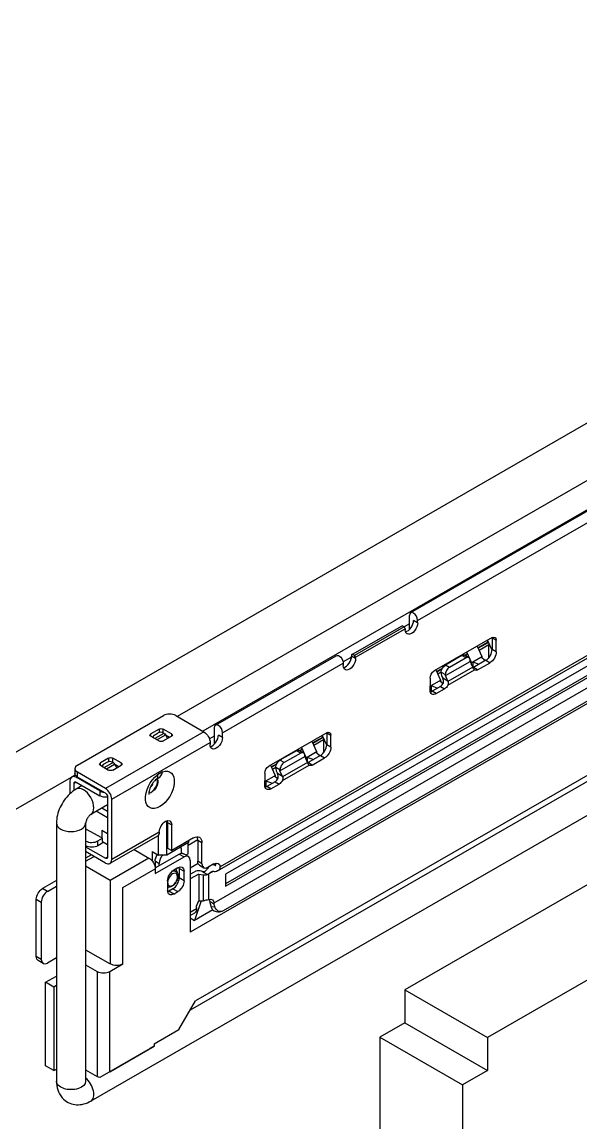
# Model space of a CAD drawing. Header units: millimetres. Extents: x 33 to 453, y 25 to 322.
# Drawn here: x 386.39 to 395.95, y 162.11 to 180.95 of the extents above; entities that cross this region are included whole.
import ezdxf

# ---------------------------------------------------------------- set-up
doc = ezdxf.new("R2010")
doc.units = ezdxf.units.MM
doc.layers.add('可见', color=7, linetype='Continuous')

msp = doc.modelspace()

# ---------------------------------------------------------------- linework, layer by layer
at = {"layer": '可见', "extrusion": (-1e-16, -0.817547, -0.575862)}
for p, q in [((407.982, 180.948), (363.01, 155.051)), ((403.285, 177.266), (389.047, 169.067)), ((402.933, 176.558), (389.485, 168.814)), ((400.253, 174.991), (393.04, 170.837)), ((393.161, 170.71), (400.374, 174.863)), ((389.739, 166.424), (403.742, 174.488)), ((403.754, 174.539), (389.781, 166.493)), ((403.45, 174.184), (389.873, 166.366)), ((404.051, 173.884), (389.272, 165.374)), ((403.648, 173.918), (389.675, 165.871)), ((403.414, 174), (389.873, 166.202)), ((389.873, 166.161), (403.45, 173.98)), ((403.593, 173.663), (389.832, 165.739)), ((405.317, 172.705), (387.569, 162.484)), ((403.962, 172.607), (389.36, 164.198)), ((404.053, 172.554), (389.269, 164.04)), ((393.02, 170.553), (393.02, 170.791)), ((393.161, 170.669), (393.09, 170.71)), ((393.161, 170.669), (393.161, 170.71)), ((392.047, 170.13), (392.896, 170.618)), ((392.931, 170.598), (392.083, 170.109)), ((392.1, 170.079), (392.949, 170.567)), ((392.931, 170.598), (392.896, 170.618)), ((393.02, 170.653), (392.928, 170.6)), ((392.931, 170.598), (392.949, 170.567)), ((392.949, 170.567), (392.949, 170.547)), ((394.434, 170.415), (393.444, 169.845)), ((394.193, 170.242), (394.365, 170.341)), ((394.371, 170.332), (394.198, 170.233)), ((394.434, 170.203), (394.358, 170.371)), ((394.365, 170.341), (394.371, 170.332)), ((394.434, 170.415), (394.434, 170.21)), ((394.434, 170.415), (394.505, 170.374)), ((394.505, 170.17), (394.505, 170.374)), ((392.047, 170.13), (392.03, 170.119)), ((392.03, 170.119), (392.03, 170.099)), ((392.083, 170.109), (392.047, 170.13)), ((393.967, 170.114), (394.038, 170.073)), ((393.969, 170.113), (394.012, 170.138)), ((394.017, 170.129), (393.979, 170.107)), ((394.084, 169.991), (394.004, 170.168)), ((394.012, 170.138), (394.017, 170.129)), ((394.181, 170.27), (394.261, 170.093)), ((394.212, 170.2), (394.381, 170.297)), ((394.381, 170.074), (394.381, 170.297)), ((394.505, 170.17), (394.434, 170.21)), ((389.703, 168.915), (391.768, 170.104)), ((389.824, 168.788), (391.888, 169.977)), ((392.029, 170.082), (391.886, 170)), ((391.888, 169.977), (391.888, 169.936)), ((392.1, 170.058), (392.03, 170.099)), ((392.1, 170.079), (392.083, 170.109)), ((392.1, 170.058), (392.1, 170.079)), ((393.917, 170.109), (393.635, 169.946)), ((393.635, 169.764), (394.059, 170.008)), ((393.705, 169.906), (393.635, 169.946)), ((393.654, 169.957), (393.651, 169.964)), ((393.988, 170.068), (393.705, 169.906)), ((393.828, 170.066), (393.831, 170.059)), ((393.988, 170.068), (393.917, 170.109)), ((394.015, 170.087), (394.027, 170.094)), ((394.027, 170.08), (394.027, 170.094)), ((394.059, 170.008), (394.059, 170.027)), ((394.059, 170.008), (394.1, 169.914)), ((394.084, 169.991), (394.102, 170.001)), ((394.084, 169.951), (394.084, 169.991)), ((394.102, 170.001), (394.243, 170.082)), ((394.102, 170.001), (394.102, 169.911)), ((394.102, 170.001), (394.208, 169.958)), ((394.328, 170.027), (394.116, 169.905)), ((394.186, 169.864), (394.399, 169.986)), ((394.243, 170.082), (394.261, 170.093)), ((394.318, 170.021), (394.243, 170.082)), ((394.261, 170.093), (394.261, 170.068)), ((394.328, 170.027), (394.399, 169.986)), ((393.474, 169.862), (393.554, 169.685)), ((393.486, 169.835), (393.583, 169.891)), ((393.575, 169.874), (393.491, 169.826)), ((393.505, 169.793), (393.564, 169.827)), ((393.564, 169.824), (393.635, 169.783)), ((393.564, 169.824), (393.564, 169.804)), ((393.576, 169.751), (393.591, 169.719)), ((393.635, 169.764), (393.635, 169.783)), ((393.676, 169.669), (393.635, 169.764)), ((393.676, 169.6), (394.131, 169.863)), ((394.104, 169.907), (393.679, 169.662)), ((394.186, 169.864), (394.116, 169.905)), ((393.373, 169.723), (393.373, 169.518)), ((393.377, 169.584), (393.373, 169.591)), ((393.377, 169.584), (393.394, 169.594)), ((393.377, 169.489), (393.377, 169.584)), ((393.394, 169.594), (393.536, 169.675)), ((393.394, 169.594), (393.394, 169.49)), ((393.394, 169.594), (393.501, 169.551)), ((393.55, 169.579), (393.409, 169.497)), ((393.536, 169.675), (393.554, 169.685)), ((393.596, 169.625), (393.536, 169.675)), ((393.55, 169.579), (393.621, 169.538)), ((393.554, 169.685), (393.554, 169.661)), ((393.676, 169.669), (393.591, 169.719)), ((393.479, 169.457), (393.409, 169.497)), ((393.479, 169.457), (393.621, 169.538)), ((387.342, 168.233), (388.812, 169.08)), ((389.025, 169.08), (389.505, 168.803)), ((389.505, 168.803), (387.822, 167.834)), ((388.738, 168.85), (388.597, 168.768)), ((388.738, 168.85), (388.738, 168.79)), ((388.95, 168.768), (388.809, 168.85)), ((388.809, 168.784), (388.809, 168.85)), ((389.682, 168.869), (389.682, 168.591)), ((387.929, 167.65), (389.611, 168.619)), ((388.597, 168.728), (388.597, 168.768)), ((388.597, 168.728), (388.738, 168.646)), ((388.636, 168.709), (388.632, 168.707)), ((388.636, 168.719), (388.636, 168.705)), ((388.653, 168.744), (388.724, 168.784)), ((388.821, 168.777), (388.665, 168.688)), ((388.7, 168.668), (388.845, 168.752)), ((388.809, 168.784), (388.821, 168.777)), ((388.809, 168.646), (388.95, 168.728)), ((388.845, 168.752), (388.883, 168.689)), ((388.915, 168.707), (388.85, 168.744)), ((388.95, 168.768), (388.95, 168.728)), ((389.682, 168.731), (389.599, 168.683)), ((389.611, 168.619), (389.611, 168.584)), ((389.824, 168.706), (389.753, 168.747)), ((389.824, 168.706), (389.824, 168.788)), ((391.605, 168.786), (390.616, 168.216)), ((391.353, 168.641), (391.432, 168.464)), ((391.365, 168.613), (391.537, 168.712)), ((391.542, 168.703), (391.369, 168.604)), ((391.384, 168.572), (391.552, 168.669)), ((391.605, 168.574), (391.53, 168.743)), ((391.537, 168.712), (391.542, 168.703)), ((391.552, 168.669), (391.552, 168.445)), ((391.605, 168.786), (391.605, 168.582)), ((391.605, 168.786), (391.676, 168.745)), ((391.676, 168.541), (391.676, 168.745)), ((391.089, 168.48), (390.806, 168.317)), ((391.16, 168.44), (390.877, 168.277)), ((390.999, 168.437), (391.002, 168.43)), ((391.16, 168.44), (391.089, 168.48)), ((391.139, 168.485), (391.21, 168.445)), ((391.141, 168.484), (391.183, 168.509)), ((391.189, 168.5), (391.151, 168.478)), ((391.255, 168.362), (391.176, 168.539)), ((391.183, 168.509), (391.189, 168.5)), ((391.187, 168.458), (391.199, 168.465)), ((391.199, 168.465), (391.199, 168.451)), ((391.273, 168.372), (391.415, 168.454)), ((391.415, 168.454), (391.432, 168.464)), ((391.489, 168.392), (391.415, 168.454)), ((391.432, 168.464), (391.432, 168.439)), ((391.676, 168.541), (391.605, 168.582)), ((387.875, 168.353), (387.734, 168.271)), ((387.734, 168.231), (387.734, 168.271)), ((387.734, 168.231), (387.875, 168.149)), ((387.854, 168.284), (387.784, 168.243)), ((387.951, 168.277), (387.803, 168.191)), ((387.837, 168.171), (387.976, 168.251)), ((387.875, 168.353), (387.875, 168.291)), ((387.951, 168.277), (387.939, 168.284)), ((388.088, 168.271), (387.946, 168.353)), ((387.946, 168.279), (387.946, 168.353)), ((387.946, 168.149), (388.088, 168.231)), ((387.972, 168.256), (388.052, 168.21)), ((387.976, 168.251), (388.013, 168.188)), ((388.088, 168.271), (388.088, 168.231)), ((390.646, 168.234), (390.725, 168.057)), ((390.658, 168.206), (390.755, 168.262)), ((390.747, 168.245), (390.662, 168.197)), ((390.806, 168.135), (391.23, 168.379)), ((390.877, 168.277), (390.806, 168.317)), ((390.825, 168.329), (390.822, 168.335)), ((390.847, 167.971), (391.303, 168.234)), ((391.275, 168.278), (390.851, 168.033)), ((391.23, 168.379), (391.23, 168.399)), ((391.23, 168.379), (391.272, 168.285)), ((391.255, 168.362), (391.273, 168.372)), ((391.255, 168.322), (391.255, 168.362)), ((391.273, 168.372), (391.273, 168.282)), ((391.273, 168.372), (391.38, 168.329)), ((391.499, 168.398), (391.287, 168.276)), ((391.358, 168.235), (391.287, 168.276)), ((391.358, 168.235), (391.57, 168.357)), ((391.499, 168.398), (391.57, 168.357)), ((387.246, 168.032), (387.304, 168.066)), ((387.298, 168.172), (387.298, 168.09)), ((387.822, 167.834), (387.342, 168.111)), ((387.342, 168.029), (387.342, 168.111)), ((387.766, 168.212), (387.766, 168.218)), ((388.794, 168.116), (388.711, 168.068)), ((390.545, 168.094), (390.545, 167.889)), ((390.566, 167.965), (390.707, 168.046)), ((390.677, 168.164), (390.736, 168.198)), ((390.707, 168.046), (390.725, 168.057)), ((390.768, 167.997), (390.707, 168.046)), ((390.725, 168.057), (390.725, 168.032)), ((390.806, 168.154), (390.736, 168.195)), ((390.736, 168.195), (390.736, 168.176)), ((390.748, 168.123), (390.762, 168.09)), ((390.848, 168.041), (390.762, 168.09)), ((390.806, 168.135), (390.806, 168.154)), ((390.848, 168.041), (390.806, 168.135)), ((387.234, 168.023), (363.859, 154.562)), ((387.214, 167.963), (387.214, 167.745)), ((387.285, 167.922), (387.321, 167.943)), ((387.285, 167.801), (387.285, 167.922)), ((387.424, 167.883), (387.319, 167.823)), ((387.32, 168.025), (387.335, 168.033)), ((387.727, 167.791), (387.32, 168.025)), ((387.32, 167.943), (387.727, 167.709)), ((387.822, 167.752), (387.342, 168.029)), ((390.548, 167.955), (390.545, 167.963)), ((390.548, 167.955), (390.566, 167.965)), ((390.548, 167.86), (390.548, 167.955)), ((390.566, 167.965), (390.566, 167.862)), ((390.566, 167.965), (390.673, 167.922)), ((390.722, 167.95), (390.58, 167.869)), ((390.651, 167.828), (390.58, 167.869)), ((390.651, 167.828), (390.792, 167.909)), ((390.722, 167.95), (390.792, 167.909)), ((387.727, 167.791), (387.727, 167.709)), ((387.858, 167.691), (387.858, 166.661)), ((387.858, 167.556), (387.569, 167.39)), ((387.761, 167.5), (387.858, 167.445)), ((387.929, 166.62), (387.929, 167.65)), ((387.858, 167.33), (387.662, 167.443)), ((398.249, 167.443), (392.944, 164.388)), ((386.982, 167.239), (386.982, 162.824)), ((387.482, 167.239), (387.482, 162.824)), ((387.482, 167.12), (387.498, 167.13)), ((387.758, 166.99), (387.498, 167.13)), ((387.758, 167.113), (387.758, 166.99)), ((387.858, 167.059), (387.758, 167.113)), ((387.858, 167.056), (387.758, 167.113)), ((388.869, 166.694), (388.869, 167.282)), ((388.883, 167.251), (388.883, 166.814)), ((388.883, 167.251), (388.954, 167.21)), ((388.954, 166.773), (388.954, 167.21)), ((387.692, 166.936), (387.772, 166.982)), ((387.692, 166.854), (387.692, 166.936)), ((387.794, 166.913), (387.692, 166.854)), ((387.772, 166.982), (387.758, 166.99)), ((387.772, 166.925), (387.772, 166.982)), ((387.772, 166.925), (387.858, 166.876)), ((388.71, 167.019), (387.897, 166.551)), ((388.742, 167.088), (387.929, 166.62)), ((388.728, 166.694), (388.728, 167.035)), ((389.244, 166.91), (388.869, 166.694)), ((389.329, 166.989), (388.954, 166.773)), ((389.237, 166.865), (389.399, 166.958)), ((389.244, 166.94), (389.244, 166.91)), ((389.399, 166.947), (389.399, 166.588)), ((389.399, 166.947), (389.47, 166.907)), ((387.482, 166.836), (387.822, 166.64)), ((387.822, 166.558), (387.482, 166.754)), ((388.31, 166.789), (388.565, 166.642)), ((388.621, 166.755), (388.621, 166.591)), ((388.621, 166.755), (388.728, 166.694)), ((388.883, 166.814), (388.954, 166.773)), ((389.116, 166.809), (389.116, 166.724)), ((389.237, 166.718), (389.237, 166.906)), ((389.47, 166.547), (389.47, 166.907)), ((387.582, 166.697), (387.482, 166.639)), ((387.482, 166.589), (387.626, 166.671)), ((387.858, 166.66), (387.822, 166.64)), ((388.565, 166.642), (387.904, 166.261)), ((388.67, 166.474), (389.081, 166.711)), ((388.671, 166.377), (389.166, 166.662)), ((388.671, 166.593), (388.671, 166.474)), ((388.671, 166.593), (388.742, 166.552)), ((388.869, 166.694), (388.728, 166.694)), ((388.742, 166.515), (388.742, 166.552)), ((389.081, 166.711), (389.166, 166.662)), ((389.241, 166.669), (389.156, 166.718)), ((389.237, 166.718), (389.196, 166.695)), ((389.201, 166.692), (389.201, 166.698)), ((389.272, 166.6), (389.272, 165.374)), ((389.406, 166.549), (389.272, 166.472)), ((389.47, 166.547), (389.399, 166.588)), ((389.675, 166.542), (389.576, 166.485)), ((389.69, 166.52), (389.71, 166.532)), ((399.664, 166.629), (394.358, 163.573)), ((387.904, 166.261), (387.482, 166.504)), ((388.116, 166.139), (388.671, 166.458)), ((388.671, 166.458), (388.671, 166.377)), ((389.06, 166.478), (388.989, 166.437)), ((389.015, 166.42), (389.022, 166.416)), ((389.081, 166.465), (389.081, 166.302)), ((389.081, 166.465), (389.166, 166.416)), ((389.166, 166.253), (389.166, 166.416)), ((389.272, 166.366), (389.345, 166.408)), ((389.416, 166.368), (389.272, 166.285)), ((389.416, 166.368), (389.494, 166.356)), ((389.416, 166.368), (389.416, 165.905)), ((389.431, 166.519), (389.501, 166.478)), ((389.462, 166.42), (389.441, 166.423)), ((389.462, 166.42), (389.566, 166.36)), ((389.494, 166.356), (389.494, 165.913)), ((389.59, 166.37), (389.59, 166.373)), ((389.59, 165.934), (389.59, 166.37)), ((389.596, 166.378), (389.658, 166.414)), ((389.873, 166.366), (389.873, 166.161)), ((386.982, 166.259), (386.744, 166.122)), ((386.829, 166.073), (386.982, 166.161)), ((387.904, 166.261), (387.904, 164.831)), ((388.883, 166.254), (388.883, 166.09)), ((389.166, 166.253), (389.081, 166.302)), ((386.829, 166.073), (386.744, 166.122)), ((388.116, 164.831), (388.116, 166.139)), ((388.975, 166.118), (388.904, 166.077)), ((388.989, 166.028), (388.904, 166.077)), ((388.975, 166.118), (389.06, 166.069)), ((388.989, 166.028), (389.06, 166.069)), ((386.638, 164.957), (386.638, 165.938)), ((386.638, 165.938), (386.723, 165.89)), ((386.723, 165.89), (386.723, 164.908)), ((389.458, 165.911), (389.343, 165.577)), ((389.378, 165.79), (389.378, 165.774)), ((389.604, 165.904), (389.677, 165.862)), ((389.608, 165.882), (389.627, 165.81)), ((389.627, 165.81), (389.69, 165.816)), ((389.69, 165.816), (389.677, 165.862)), ((389.378, 165.774), (389.272, 165.713)), ((389.272, 165.662), (389.347, 165.705)), ((389.272, 165.618), (389.343, 165.577)), ((389.655, 165.757), (389.343, 165.577)), ((389.769, 165.724), (389.794, 165.726)), ((387.482, 165.074), (387.904, 164.831)), ((386.723, 164.908), (386.638, 164.957)), ((386.754, 164.84), (386.669, 164.888)), ((386.982, 164.935), (386.829, 164.847)), ((387.482, 164.817), (387.681, 164.702)), ((387.681, 164.702), (387.681, 162.904)), ((387.893, 164.702), (388.116, 164.831)), ((387.893, 162.986), (387.893, 164.702)), ((386.797, 164.518), (386.982, 164.624)), ((386.797, 163.087), (386.797, 164.518)), ((386.939, 164.436), (386.797, 164.518)), ((386.982, 164.461), (386.939, 164.436)), ((386.939, 164.436), (386.939, 163.006)), ((392.944, 164.388), (392.944, 163.824)), ((392.944, 164.388), (394.358, 163.573)), ((389.078, 163.708), (389.36, 164.198)), ((388.653, 163.464), (389.078, 163.708)), ((392.944, 163.824), (392.515, 163.577)), ((392.944, 163.824), (394.358, 163.01)), ((392.515, 163.577), (392.515, 161.023)), ((392.515, 163.577), (393.929, 162.763)), ((394.358, 163.573), (394.358, 163.01)), ((388.583, 163.382), (387.722, 162.887)), ((387.893, 162.986), (388.653, 163.423)), ((388.653, 163.423), (388.583, 163.382)), ((388.653, 163.464), (388.653, 163.423)), ((386.939, 163.006), (386.797, 163.087)), ((386.939, 163.006), (386.982, 163.031)), ((387.482, 163.018), (387.681, 162.904)), ((387.488, 163.015), (387.482, 163.011)), ((394.358, 163.01), (393.929, 162.763)), ((393.929, 162.763), (393.929, 160.208))]:
    msp.add_line(p, q, dxfattribs=at)
at = {"layer": '可见'}
msp.add_arc((388.777, 167.886), 0.135, 113.2188, 129.0197, dxfattribs=at)
for centre, major_axis, ratio, start_param, end_param in [((392.984, 170.649), (0.075, 0.13), 0.578093, 3.631445, 5.495853), ((393.09, 170.751), (-0.0499, 0.0867), 0.578093, 3.928925, 7.070517), ((394.43, 170.379), (-0.065, 0.113), 0.578093, 1.340339, 1.57273), ((394.077, 170.175), (-0.065, 0.113), 0.578093, 1.340339, 1.57273), ((394.328, 170.149), (0.075, 0.13), 0.578093, 3.925057, 5.495853), ((391.924, 170.038), (0.075, 0.13), 0.578093, 3.631445, 5.495853), ((393.723, 169.972), (-0.065, 0.113), 0.578093, 1.340339, 1.399364), ((393.988, 169.987), (0.0499, 0.0867), 0.578093, -0.787332, 0.783483), ((393.635, 169.764), (-0.0499, 0.0867), 0.578093, 0.787332, 1.383722), ((393.705, 169.824), (0.0499, 0.0867), 0.578093, 0.783464, 2.354261), ((394.116, 169.986), (0.0499, 0.0867), 0.578093, 3.799391, 3.925057), ((393.55, 169.661), (0.0499, 0.0867), 0.578093, 3.925057, 4.815949), ((393.52, 169.678), (-0.038, 0.114), 0.672142, 4.168308, 4.848213), ((393.409, 169.62), (0.075, 0.13), 0.578093, 3.631445, 3.925057), ((388.918, 169.019), (-0.15, 0), 0.575862, 3.926991, 5.497797), ((388.766, 168.76), (-0.06, 0), 0.575862, 3.926991, 5.497787), ((389.753, 168.829), (-0.0499, 0.0867), 0.578093, 3.928925, 7.070517), ((388.696, 168.719), (-0.06, 0), 0.575862, -0.785398, 0.705019), ((389.647, 168.686), (0.075, 0.13), 0.578093, 3.631445, 5.495853), ((391.602, 168.75), (-0.065, 0.113), 0.578093, 1.340339, 1.57273), ((391.16, 168.358), (0.0499, 0.0867), 0.578093, -0.787332, 0.783483), ((391.248, 168.546), (-0.065, 0.113), 0.578093, 1.340339, 1.57273), ((391.499, 168.521), (0.075, 0.13), 0.578093, 3.925057, 5.495853), ((387.448, 168.172), (-0.15, 0), 0.575862, -0.785398, 0.785398), ((387.826, 168.218), (0.06, 0), 0.575862, 2.356194, 3.33549), ((387.897, 168.259), (-0.06, 0), 0.575862, 3.926991, 5.497787), ((390.877, 168.195), (0.0499, 0.0867), 0.578093, 0.783417, 2.354247), ((390.895, 168.343), (-0.065, 0.113), 0.578093, 1.340339, 1.399364), ((391.287, 168.358), (0.0499, 0.0867), 0.578093, 3.799391, 3.925057), ((387.32, 167.902), (-0.075, 0.13), 0.578093, -0.783464, 0.787343), ((388.653, 168.197), (-0.071, 0.187), 0.666825, 3.141747, 4.029481), ((390.806, 168.135), (-0.0499, 0.0867), 0.578093, 0.787332, 1.383722), ((390.691, 168.049), (-0.038, 0.114), 0.672142, 4.168308, 4.848213), ((387.444, 167.606), (-0.125, 0.217), 0.578093, 3.141593, 6.283185), ((388.604, 167.895), (0.075, 0.13), 0.578093, 3.537647, 5.886845), ((388.568, 167.916), (0.0499, 0.0867), 0.578093, 4.181142, 5.243636), ((390.58, 167.991), (0.075, 0.13), 0.578093, 3.631445, 3.925057), ((390.722, 168.032), (0.0499, 0.0867), 0.578093, 3.925057, 4.815949), ((387.833, 167.852), (0.15, 0), 0.575862, 3.926991, 4.45034), ((387.822, 167.711), (-0.075, 0.13), 0.578093, 3.928925, 5.499721), ((388.777, 167.19), (0.075, 0.13), 0.578093, -0.787332, -0.489852), ((387.232, 167.239), (0.25, 0), 0.575862, 3.141593, 6.283185), ((387.498, 167.171), (-0.0263, 0.0425), 0.597904, 1.874658, 2.33941), ((387.586, 166.997), (-0.15, 0), 0.575862, 0.808815, 2.356194), ((389.258, 166.866), (0.1, 0.173), 0.578093, -0.787332, -0.360638), ((389.046, 166.768), (0.0499, 0.0867), 0.578093, -0.787332, -0.434419), ((387.822, 166.681), (-0.075, 0.13), 0.578093, 2.358128, 3.928925), ((388.848, 166.613), (0.075, 0.13), 0.578093, 1.256394, 2.354261), ((389.166, 166.539), (0.075, 0.13), 0.578093, -0.787332, 0.783464), ((389.576, 166.608), (0.075, 0.13), 0.578093, 2.354261, 3.925057), ((389.604, 166.461), (0.075, 0.13), 0.578093, -0.691655, -0.489852), ((388.968, 166.274), (0.06, 0.104), 0.578093, -0.787439, 2.354264), ((388.947, 166.286), (0.075, 0.13), 0.578093, 0, 0.668932), ((388.975, 166.404), (0.075, 0.13), 0.578093, -0.787332, -0.599942), ((389.416, 166.368), (-0.1, 0), 0.575862, 4.45059, 5.497787), ((389.459, 166.556), (-0.304, 0.06), 0.431674, 1.665744, 1.85609), ((389.52, 166.411), (0.1, 0), 0.575862, 4.45059, 5.194484), ((389.498, 166.522), (0.075, 0.13), 0.578093, 4.126417, 4.175389), ((388.975, 166.241), (0.075, 0.13), 0.578093, 3.925057, 5.495853), ((386.829, 165.951), (0.075, 0.13), 0.578093, 0.783464, 2.354261), ((388.904, 166.2), (0.075, 0.13), 0.578093, 3.741535, 3.925057), ((389.498, 165.843), (0.075, 0.13), 0.578093, -0.719437, -0.490446), ((389.675, 165.871), (-0.0499, 0.0867), 0.578093, 0.889176, 1.136398), ((389.706, 165.869), (-0.127, 0.115), 0.697261, 1.767366, 2.574929), ((386.829, 164.97), (0.075, 0.13), 0.578093, 2.354261, 3.925057), ((387.787, 164.763), (0.15, 0), 0.575862, 3.926991, 5.497787), ((387.444, 162.701), (-0.125, 0.217), 0.578093, 3.141593, 5.283834)]:
    msp.add_ellipse(centre, major_axis=major_axis, ratio=ratio, start_param=start_param, end_param=end_param, dxfattribs=at)
at = {"layer": '可见', "extrusion": (-3e-16, 2e-16, -1)}
for centre, major_axis, start_param, end_param in [((393.055, 170.608), (0.075, 0.13), 0.787332, 3.928925), ((391.994, 169.997), (0.075, 0.13), 0.787332, 3.928925), ((393.635, 169.864), (0.0499, 0.0867), 3.928925, 5.499721), ((394.186, 169.946), (0.0499, 0.0867), 2.358128, 3.24902), ((393.479, 169.579), (0.075, 0.13), 2.358128, 3.928925), ((391.605, 168.705), (0.0499, 0.0867), -0.783464, 0.787332), ((391.089, 168.399), (0.0499, 0.0867), -0.783499, 0), ((391.57, 168.48), (0.075, 0.13), 0.787332, 2.358128), ((390.806, 168.236), (0.0499, 0.0867), 3.928927, 5.499769), ((390.616, 168.135), (0.0499, 0.0867), 3.928925, 5.499721), ((388.611, 167.891), (0.075, 0.13), 0.320818, 2.821177), ((390.651, 167.951), (0.075, 0.13), 2.358128, 3.928925), ((389.081, 166.588), (0.075, 0.13), -0.783464, 0), ((389.675, 166.42), (0.075, 0.13), -0.783464, 0.68956), ((388.989, 166.315), (0.075, 0.13), 3.928925, 5.499721), ((389.06, 166.355), (0.075, 0.13), -0.783464, 0.787332), ((389.569, 166.481), (0.075, 0.13), 2.100376, 2.15772), ((389.06, 166.192), (0.075, 0.13), 0.787332, 2.358128), ((386.744, 165.999), (0.075, 0.13), 3.928925, 5.499721), ((388.911, 166.306), (0.095, 0.165), 2.419106, 2.570242), ((388.989, 166.151), (0.075, 0.13), 2.358128, 3.928925), ((386.744, 165.018), (0.075, 0.13), 3.141593, 3.928925)]:
    msp.add_ellipse(centre, major_axis=major_axis, ratio=0.578093, start_param=start_param, end_param=end_param, dxfattribs=at)
at = {"layer": '可见', "extrusion": (-3e-16, -2e-16, -1)}
for centre, major_axis, start_param, end_param in [((394.346, 170.318), (-0.025, 0.0433), 1.568863, 2.354261), ((393.992, 170.114), (-0.025, 0.0433), 1.568863, 2.354261), ((391.517, 168.689), (-0.025, 0.0433), 1.568863, 2.354261), ((391.164, 168.485), (-0.025, 0.0433), 1.568863, 2.354261), ((387.32, 167.902), (-0.025, 0.0433), -0.787372, 0.783464), ((389.272, 165.835), (-0.075, 0.13), 2.354261, 3.141593)]:
    msp.add_ellipse(centre, major_axis=major_axis, ratio=0.578093, start_param=start_param, end_param=end_param, dxfattribs=at)
at = {"layer": '可见', "extrusion": (-4e-16, 2e-16, -1)}
for centre, major_axis, start_param, end_param in [((394.434, 170.333), (0.0499, 0.0867), -0.783464, 0.787332), ((393.917, 170.027), (0.0499, 0.0867), -0.783499, 0), ((393.444, 169.763), (0.0499, 0.0867), 3.928925, 5.499721), ((393.621, 169.62), (0.0499, 0.0867), 1.467236, 2.358128), ((391.358, 168.317), (0.0499, 0.0867), 2.358128, 3.24902), ((390.792, 167.991), (0.0499, 0.0867), 1.467236, 2.358128), ((388.777, 166.654), (0.075, 0.13), 3.928925, 4.782507), ((389.505, 166.649), (0.075, 0.13), 3.141593, 3.928925), ((388.94, 166.29), (0.075, 0.13), -0.480505, 0)]:
    msp.add_ellipse(centre, major_axis=major_axis, ratio=0.578093, start_param=start_param, end_param=end_param, dxfattribs=at)
at = {"layer": '可见', "extrusion": (-2e-16, -1e-16, -1)}
for centre, major_axis, ratio, start_param, end_param in [((391.818, 170.018), (-0.0499, 0.0867), 0.578093, 0, 2.354261), ((388.821, 168.737), (-0.025, 0.0433), 0.578093, 0.783464, 1.547925), ((387.951, 168.236), (-0.025, 0.0433), 0.578093, 0.783464, 1.54791), ((390.777, 168), (-0.038, 0.114), 0.672285, 1.434933, 1.502027), ((387.822, 166.681), (-0.025, 0.0433), 0.578093, 2.354261, 3.925057)]:
    msp.add_ellipse(centre, major_axis=major_axis, ratio=ratio, start_param=start_param, end_param=end_param, dxfattribs=at)
at = {"layer": '可见', "extrusion": (-5e-16, 3e-16, -1)}
for centre, major_axis, start_param, end_param in [((394.399, 170.109), (0.075, 0.13), 0.787332, 2.358128), ((388.911, 166.306), (0.095, 0.165), 0.198885, 0.722486), ((389.484, 165.851), (0.075, 0.13), 3.928925, 4.796881), ((389.569, 165.802), (0.075, 0.13), -0.580742, 0.719425)]:
    msp.add_ellipse(centre, major_axis=major_axis, ratio=0.578093, start_param=start_param, end_param=end_param, dxfattribs=at)
at = {"layer": '可见', "extrusion": (-1e-16, 0, -1)}
for centre, ratio, start_param, end_param in [((394.171, 169.955), 0.672269, 4.509362, 4.576457), ((393.605, 169.629), 0.672286, 1.434932, 1.502027)]:
    msp.add_ellipse(centre, major_axis=(-0.038, 0.114), ratio=ratio, start_param=start_param, end_param=end_param, dxfattribs=at)
at = {"layer": '可见', "extrusion": (0, 2e-16, -1)}
for centre, major_axis, start_param, end_param in [((388.774, 168.829), (0.05, 0), 3.926991, 5.497787), ((388.632, 168.748), (-0.05, 0), -0.785398, 0.785398), ((388.774, 168.666), (-0.05, 0), 3.926991, 5.497787), ((388.915, 168.748), (0.05, 0), -0.785398, 0.785398), ((387.769, 168.251), (0.05, 0), 2.356194, 3.926991), ((387.911, 168.333), (-0.05, 0), 0.785398, 2.356194), ((388.052, 168.251), (-0.05, 0), 2.356194, 3.926991), ((387.911, 168.17), (-0.05, 0), 3.926991, 5.497787)]:
    msp.add_ellipse(centre, major_axis=major_axis, ratio=0.575862, start_param=start_param, end_param=end_param, dxfattribs=at)
at = {"layer": '可见', "extrusion": (-4e-16, -2e-16, -1)}
for centre, major_axis in [((389.505, 168.68), (-0.075, 0.13)), ((387.822, 167.711), (-0.025, 0.0433))]:
    msp.add_ellipse(centre, major_axis=major_axis, ratio=0.578093, start_param=0.783464, end_param=2.354261, dxfattribs=at)
at = {"layer": '可见', "extrusion": (-2e-16, 1e-16, -1)}
msp.add_ellipse((389.717, 168.645), major_axis=(0.075, 0.13), ratio=0.578093, start_param=0.787332, end_param=3.928925, dxfattribs=at)
at = {"layer": '可见', "extrusion": (-4e-16, -1e-16, -1)}
for centre, major_axis, ratio, start_param, end_param in [((391.343, 168.326), (-0.038, 0.114), 0.67227, 4.509362, 4.576457), ((388.752, 167.81), (0.175, 0.303), 0.578093, -0.614232, 5.330488)]:
    msp.add_ellipse(centre, major_axis=major_axis, ratio=ratio, start_param=start_param, end_param=end_param, dxfattribs=at)
at = {"layer": '可见', "extrusion": (-7e-16, 0, -1)}
for centre, major_axis, start_param, end_param in [((387.448, 168.09), (-0.15, 0), -0.785398, 0), ((387.586, 166.915), (-0.15, 0), 3.926991, 5.47437), ((388.01, 164.892), (-0.15, 0), 3.926991, 5.497787), ((387.787, 162.965), (0.15, 0), 2.016358, 2.356194)]:
    msp.add_ellipse(centre, major_axis=major_axis, ratio=0.575862, start_param=start_param, end_param=end_param, dxfattribs=at)
at = {"layer": '可见', "extrusion": (-5e-16, 2e-16, -1)}
msp.add_ellipse((388.569, 168.149), major_axis=(-0.122, 0.158), ratio=0.472845, start_param=2.425993, end_param=3.141625, dxfattribs=at)
at = {"layer": '可见', "extrusion": (-7e-16, 1e-16, -1)}
msp.add_ellipse((387.833, 167.77), major_axis=(-0.15, 0), ratio=0.575862, start_param=4.54664, end_param=5.497787, dxfattribs=at)
at = {"layer": '可见', "extrusion": (1e-16, -1e-16, -1)}
msp.add_ellipse((388.848, 167.149), major_axis=(0.075, 0.13), ratio=0.578093, start_param=3.928925, end_param=7.070517, dxfattribs=at)
at = {"layer": '可见', "extrusion": (-5e-16, -3e-16, -1)}
for centre, start_param, end_param in [((388.636, 167.149), 2.354261, 3.141593), ((388.565, 166.519), 0.783464, 2.354261)]:
    msp.add_ellipse(centre, major_axis=(-0.075, 0.13), ratio=0.578093, start_param=start_param, end_param=end_param, dxfattribs=at)
at = {"layer": '可见', "extrusion": (-6e-16, -2e-16, -1)}
msp.add_ellipse((389.329, 166.825), major_axis=(0.1, 0.173), ratio=0.578093, start_param=-0.783464, end_param=0.787332, dxfattribs=at)
at = {"layer": '可见', "extrusion": (-4e-16, -3e-16, -1)}
msp.add_ellipse((389.603, 165.783), major_axis=(-0.289, 0.054), ratio=0.411336, start_param=0.79126, end_param=1.107915, dxfattribs=at)
at = {"layer": '可见', "extrusion": (-1e-15, -2e-16, -1)}
msp.add_ellipse((389.622, 165.859), major_axis=(-0.0143, 0.0858), ratio=0.129247, start_param=-1.006931, end_param=-0.888477, dxfattribs=at)
at = {"layer": '可见', "extrusion": (-6e-16, 1e-16, -1)}
msp.add_ellipse((389.737, 165.873), major_axis=(0.024, 0.152), ratio=0.740392, start_param=3.766683, end_param=4.176249, dxfattribs=at)
at = {"layer": '可见', "extrusion": (-5e-16, 0, -1)}
msp.add_ellipse((389.571, 165.801), major_axis=(0.012, 0.157), ratio=0.715197, start_param=1.051229, end_param=1.119132, dxfattribs=at)
at = {"layer": '可见', "extrusion": (-4e-16, 1e-16, -1)}
for centre, major_axis, ratio, start_param, end_param in [((389.796, 165.877), (0.02, 0.15), 0.734564, 2.628023, 4.198819), ((387.232, 162.824), (0.25, 0), 0.575862, 0, 3.141593)]:
    msp.add_ellipse(centre, major_axis=major_axis, ratio=ratio, start_param=start_param, end_param=end_param, dxfattribs=at)
at = {"layer": '可见'}
for points, knots in [([(394.131, 169.863), (394.13, 169.864), (394.129, 169.865), (394.124, 169.87), (394.121, 169.875), (394.113, 169.887), (394.11, 169.894), (394.106, 169.903), (394.105, 169.905), (394.104, 169.907)], [0.033348635, 0.033348635, 0.033348635, 0.033348635, 0.034192965, 0.034192965, 0.036553109, 0.036553109, 0.038913252, 0.038913252, 0.039574554, 0.039574554, 0.039574554, 0.039574554]), ([(391.275, 168.278), (391.276, 168.276), (391.277, 168.274), (391.281, 168.265), (391.285, 168.258), (391.292, 168.246), (391.296, 168.241), (391.3, 168.236), (391.302, 168.235), (391.303, 168.234)], [-0.039574554, -0.039574554, -0.039574554, -0.039574554, -0.038913252, -0.038913252, -0.036553109, -0.036553109, -0.034192965, -0.034192965, -0.033348635, -0.033348635, -0.033348635, -0.033348635]), ([(388.692, 167.991), (388.683, 167.984), (388.673, 167.976), (388.654, 167.955), (388.643, 167.943), (388.623, 167.915), (388.613, 167.9), (388.595, 167.867), (388.587, 167.85), (388.576, 167.819), (388.571, 167.803), (388.565, 167.777), (388.564, 167.765), (388.563, 167.747), (388.564, 167.741), (388.565, 167.733), (388.565, 167.731), (388.565, 167.731)], [1.740029, 1.740029, 1.740029, 1.740029, 1.945166, 1.945166, 2.167154, 2.167154, 2.401085, 2.401085, 2.638188, 2.638188, 2.868314, 2.868314, 3.082771, 3.082771, 3.278752, 3.278752, 3.445818, 3.445818, 3.445818, 3.445818]), ([(387.319, 167.823), (387.277, 167.799), (387.24, 167.77), (387.172, 167.705), (387.142, 167.67), (387.088, 167.594), (387.065, 167.553), (387.026, 167.469), (387.01, 167.425), (386.988, 167.334), (386.982, 167.287), (386.982, 167.239)], [1.570796, 1.570796, 1.570796, 1.570796, 1.884956, 1.884956, 2.199115, 2.199115, 2.513274, 2.513274, 2.827433, 2.827433, 3.141593, 3.141593, 3.141593, 3.141593]), ([(387.569, 167.39), (387.568, 167.389), (387.565, 167.387), (387.559, 167.383), (387.555, 167.379), (387.547, 167.371), (387.542, 167.366), (387.531, 167.354), (387.526, 167.347), (387.516, 167.331), (387.51, 167.323), (387.501, 167.306), (387.497, 167.297), (387.491, 167.28), (387.488, 167.272), (387.485, 167.259), (387.483, 167.253), (387.482, 167.244), (387.482, 167.241), (387.482, 167.239), (387.482, 167.239), (387.482, 167.239)], [1.570796, 1.570796, 1.570796, 1.570796, 1.725506, 1.725506, 1.883123, 1.883123, 2.050996, 2.050996, 2.231008, 2.231008, 2.419843, 2.419843, 2.610169, 2.610169, 2.793527, 2.793527, 2.964374, 2.964374, 3.123376, 3.123376, 3.141593, 3.141593, 3.141593, 3.141593]), ([(389.596, 166.378), (389.602, 166.383), (389.608, 166.389), (389.62, 166.399), (389.626, 166.405), (389.635, 166.411), (389.639, 166.413), (389.645, 166.415), (389.648, 166.416), (389.653, 166.416), (389.655, 166.415), (389.657, 166.414)], [0.014845161, 0.014845161, 0.014845161, 0.014845161, 0.01734195, 0.01734195, 0.019530625, 0.019530625, 0.020578817, 0.020578817, 0.021493942, 0.021493942, 0.022222873, 0.022222873, 0.022222873, 0.022222873]), ([(389.69, 166.52), (389.678, 166.526), (389.665, 166.529), (389.652, 166.528), (389.651, 166.528), (389.65, 166.528)], [-0.055639779, -0.055639779, -0.055639779, -0.055639779, -0.050500303, -0.050500303, -0.050203607, -0.050203607, -0.050203607, -0.050203607])]:
    msp.add_open_spline(points, degree=3, knots=knots, dxfattribs=at)
at = {"layer": '可见', "extrusion": (5.6695e-12, 4.7433e-12, -1)}
msp.add_open_spline([(393.679, 169.662), (393.68, 169.66), (393.681, 169.658), (393.683, 169.648), (393.685, 169.64), (393.684, 169.623), (393.682, 169.615), (393.678, 169.605), (393.677, 169.603), (393.676, 169.6)], degree=3, knots=[0.009641778, 0.009641778, 0.009641778, 0.009641778, 0.010303079, 0.010303079, 0.012663223, 0.012663223, 0.015023367, 0.015023367, 0.015867696, 0.015867696, 0.015867696, 0.015867696], dxfattribs=at)
at = {"layer": '可见', "extrusion": (-1.7326e-09, 5.29866e-09, 1)}
msp.add_open_spline([(388.727, 168.011), (388.727, 168.011), (388.727, 168.011), (388.726, 168.011), (388.725, 168.011), (388.723, 168.01)], degree=3, knots=[1.2704379, 1.2704379, 1.2704379, 1.2704379, 1.2787173, 1.2787173, 1.401173, 1.401173, 1.401173, 1.401173], dxfattribs=at)
at = {"layer": '可见', "extrusion": (-1.29915e-11, 5.7538e-12, -1)}
msp.add_open_spline([(390.851, 168.033), (390.851, 168.031), (390.852, 168.029), (390.855, 168.02), (390.856, 168.011), (390.855, 167.995), (390.853, 167.986), (390.85, 167.976), (390.849, 167.974), (390.847, 167.971)], degree=3, knots=[0.009641778, 0.009641778, 0.009641778, 0.009641778, 0.010303079, 0.010303079, 0.012663223, 0.012663223, 0.015023367, 0.015023367, 0.015867696, 0.015867696, 0.015867696, 0.015867696], dxfattribs=at)
at = {"layer": '可见', "extrusion": (1.03977e-10, -2.52338e-11, -1)}
msp.add_open_spline([(389.69, 166.52), (389.692, 166.519), (389.695, 166.518), (389.7, 166.518), (389.702, 166.518), (389.706, 166.521), (389.708, 166.522), (389.71, 166.527), (389.71, 166.53), (389.71, 166.533)], degree=3, knots=[-0.017992004, -0.017992004, -0.017992004, -0.017992004, -0.017045532, -0.017045532, -0.015913335, -0.015913335, -0.014782999, -0.014782999, -0.013652662, -0.013652662, -0.013652662, -0.013652662], dxfattribs=at)
at = {"layer": '可见', "extrusion": (1.9348e-12, 6e-13, -1)}
msp.add_open_spline([(389.022, 166.416), (389.03, 166.411), (389.038, 166.404), (389.049, 166.388), (389.054, 166.379), (389.06, 166.358), (389.062, 166.346), (389.061, 166.319), (389.059, 166.304), (389.051, 166.274), (389.045, 166.258), (389.03, 166.23), (389.021, 166.216), (389.001, 166.192), (388.99, 166.181), (388.966, 166.164), (388.954, 166.157), (388.928, 166.147), (388.914, 166.145), (388.895, 166.147), (388.889, 166.149), (388.883, 166.151)], degree=3, knots=[0, 0, 0, 0, 0.00376561, 0.00376561, 0.00754003, 0.00754003, 0.01186616, 0.01186616, 0.01674253, 0.01674253, 0.02167614, 0.02167614, 0.02647857, 0.02647857, 0.03125598, 0.03125598, 0.03613463, 0.03613463, 0.04108379, 0.04108379, 0.04350331, 0.04350331, 0.04350331, 0.04350331], dxfattribs=at)
at = {"layer": '可见', "extrusion": (-1.37793e-10, 1.2256e-10, -1)}
msp.add_open_spline([(389.598, 166.498), (389.59, 166.49), (389.582, 166.481), (389.563, 166.458), (389.551, 166.443), (389.533, 166.426), (389.529, 166.422), (389.525, 166.418)], degree=3, knots=[-0.04249537, -0.04249537, -0.04249537, -0.04249537, -0.03913098, -0.03913098, -0.03367743, -0.03367743, -0.03185597, -0.03185597, -0.03185597, -0.03185597], dxfattribs=at)
at = {"layer": '可见', "extrusion": (-1.48396e-10, 2.88913e-10, -1)}
msp.add_open_spline([(389.59, 166.373), (389.583, 166.367), (389.575, 166.363), (389.566, 166.36)], degree=3, dxfattribs=at)
at = {"layer": '可见', "extrusion": (1.13756e-11, -5.4517e-12, -1)}
msp.add_open_spline([(389.781, 166.493), (389.782, 166.48), (389.778, 166.466), (389.764, 166.442), (389.752, 166.432), (389.727, 166.417), (389.711, 166.412), (389.687, 166.409), (389.679, 166.409), (389.667, 166.411), (389.662, 166.413), (389.657, 166.414)], degree=3, knots=[0.02348106, 0.02348106, 0.02348106, 0.02348106, 0.02851927, 0.02851927, 0.03355747, 0.03355747, 0.03886734, 0.03886734, 0.04152228, 0.04152228, 0.04336377, 0.04336377, 0.04336377, 0.04336377], dxfattribs=at)
at = {"layer": '可见', "extrusion": (3.0689e-12, -1.29131e-11, -1)}
msp.add_open_spline([(388.883, 166.225), (388.883, 166.211), (388.888, 166.188), (388.907, 166.167), (388.935, 166.162), (388.956, 166.169), (388.968, 166.176)], degree=3, knots=[0.0000114, 0.0000114, 0.0000114, 0.0000114, 0.25, 0.5, 0.75, 1, 1, 1, 1], dxfattribs=at)
at = {"layer": '可见', "extrusion": (1.9017e-11, -1.37878e-11, -1)}
msp.add_open_spline([(388.968, 166.176), (388.98, 166.183), (389.001, 166.2), (389.029, 166.237), (389.048, 166.28), (389.052, 166.308), (389.053, 166.322)], degree=3, knots=[0, 0, 0, 0, 0.25, 0.5, 0.75, 0.9999891, 0.9999891, 0.9999891, 0.9999891], dxfattribs=at)
at = {"layer": '可见', "extrusion": (6.57491e-11, -2.39467e-10, -1)}
msp.add_open_spline([(389.59, 165.934), (389.582, 165.931), (389.57, 165.928), (389.546, 165.921), (389.533, 165.918), (389.512, 165.914), (389.503, 165.913), (389.494, 165.913)], degree=3, knots=[-0.01528848, -0.01528848, -0.01528848, -0.01528848, -0.01151947, -0.01151947, -0.00775045, -0.00775045, -0.00507005, -0.00507005, -0.00507005, -0.00507005], dxfattribs=at)
at = {"layer": '可见', "extrusion": (-1.5052e-12, -4.253e-13, -1)}
msp.add_open_spline([(386.982, 162.824), (386.982, 162.776), (386.988, 162.726), (387.021, 162.629), (387.046, 162.582), (387.11, 162.51), (387.145, 162.482), (387.219, 162.444), (387.257, 162.432), (387.337, 162.42), (387.378, 162.421), (387.462, 162.436), (387.504, 162.451), (387.552, 162.475), (387.56, 162.479), (387.569, 162.484)], degree=3, knots=[3.141593, 3.141593, 3.141593, 3.141593, 3.455752, 3.455752, 3.73992, 3.73992, 3.953881, 3.953881, 4.153653, 4.153653, 4.373514, 4.373514, 4.648681, 4.648681, 4.712389, 4.712389, 4.712389, 4.712389], dxfattribs=at)
at = {"layer": '可见', "extrusion": (-3.12404e-08, -1.7718e-09, 1)}
msp.add_open_spline([(387.482, 162.824), (387.482, 162.823), (387.482, 162.823), (387.482, 162.823)], degree=3, dxfattribs=at)

doc.saveas('drawing.dxf')
